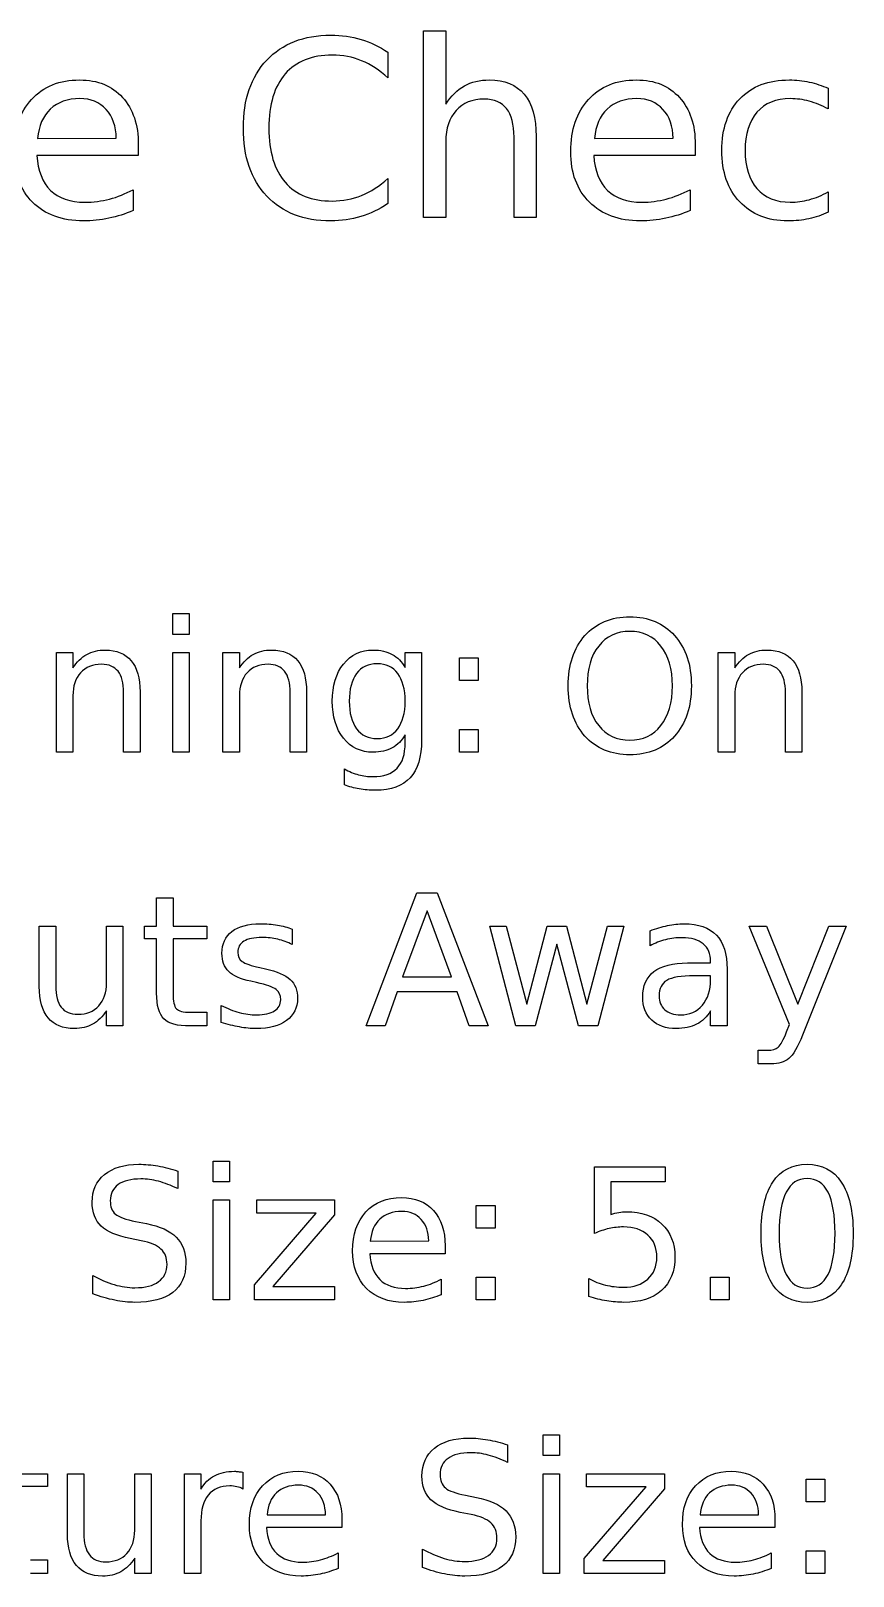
# Model space of a CAD drawing. Extents: x -140 to 352, y 0 to 216.
# Drawn here: x 238.04 to 257.89, y 152.59 to 189.89 of the extents above; entities that cross this region are included whole.
import ezdxf

# ---------------------------------------------------------------- set-up
doc = ezdxf.new("R2010")
doc.units = 0
doc.layers.add('Design_Template', color=7, linetype='CONTINUOUS')

msp = doc.modelspace()

# ---------------------------------------------------------------- linework, layer by layer
at = {"layer": 'Design_Template', "color": 7}
for points in [[(248.056509, 187.221799), (248.056509, 185.389973), (247.521141, 185.389973), (247.521141, 189.89285), (248.056509, 189.89285), (248.056509, 188.127583)], [(246.655869, 189.37774), (246.655869, 188.761343)], [(257.282199, 188.506682), (257.282199, 188.008934)], [(238.20574, 187.29704), (240.104126, 187.299932)], [(250.2356, 187.346236), (250.2356, 185.389973), (249.703128, 185.389973), (249.703128, 187.328872)], [(251.644919, 187.29704), (253.543304, 187.299932)], [(240.636598, 187.143664), (240.636598, 186.883215), (238.188377, 186.883215)], [(254.07578, 187.143664), (254.07578, 186.883215), (251.627555, 186.883215)], [(246.655869, 186.333378), (246.655869, 185.722769)], [(240.512163, 186.058459), (240.512163, 185.554924)], [(253.951341, 186.058459), (253.951341, 185.554924)], [(257.282199, 186.006369), (257.282199, 185.514409)], [(239.057808, 173.841615), (239.057808, 172.479899), (238.659839, 172.479899), (238.659839, 174.889253), (239.057808, 174.889253), (239.057808, 174.514943)], [(243.076271, 173.841615), (243.076271, 172.479899), (242.678303, 172.479899), (242.678303, 174.889253), (243.076271, 174.889253), (243.076271, 174.514943)], [(247.07536, 174.523548), (247.07536, 174.889254), (247.471191, 174.889254), (247.471191, 172.778917)], [(255.028386, 173.841615), (255.028386, 172.479899), (254.630417, 172.479899), (254.630417, 174.889253), (255.028386, 174.889253), (255.028386, 174.514943)], [(240.677672, 173.934116), (240.677672, 172.479899), (240.281841, 172.479899), (240.281841, 173.921209)], [(244.696135, 173.934116), (244.696135, 172.479899), (244.300304, 172.479899), (244.300304, 173.921209)], [(256.648246, 173.934116), (256.648246, 172.479899), (256.252419, 172.479899), (256.252419, 173.921209)], [(247.07536, 172.707928), (247.07536, 172.903688)], [(245.608239, 171.690405), (245.608239, 172.075472)], [(241.077792, 166.66518), (241.077792, 167.973115), (240.787375, 167.973115), (240.787375, 168.280738), (241.077792, 168.280738), (241.077792, 168.964823), (241.475761, 168.964823)], [(241.475761, 168.964823), (241.475761, 168.280738), (242.291073, 168.280738), (242.291073, 167.973115), (241.475761, 167.973115), (241.475761, 166.66518)], [(238.246807, 166.822218), (238.246807, 168.280738), (238.64262, 168.280738), (238.64262, 166.837276)], [(239.868809, 166.914721), (239.868809, 168.280738), (240.26464, 168.280738), (240.26464, 165.871384), (239.868809, 165.871384), (239.868809, 166.241393)], [(256.280391, 165.729404), (256.351384, 165.910105), (255.376888, 168.280738), (255.796366, 168.280738), (256.549282, 166.39628), (257.302215, 168.280738), (257.721693, 168.280738), (256.663296, 165.647658)], [(244.349785, 168.209748), (244.349785, 167.835437)], [(252.984734, 167.805322), (252.984734, 168.171027)], [(243.566742, 167.280426), (243.702265, 167.250309)], [(253.892547, 167.39229), (254.447566, 167.39229), (254.447566, 167.431011)], [(254.843379, 167.246007), (254.843379, 165.871384), (254.447566, 165.871384), (254.447566, 166.237089)], [(243.487148, 166.919023), (243.34947, 166.951292)], [(254.447566, 166.994315), (254.447566, 167.082516), (254.053887, 167.082516)], [(242.637419, 165.959584), (242.637419, 166.368314)], [(241.884503, 166.20267), (242.291073, 166.20267), (242.291073, 165.871384), (241.884503, 165.871384)], [(255.91038, 164.954969), (255.594157, 164.954969), (255.594157, 165.286255), (255.826475, 165.286255)], [(241.589775, 162.369216), (241.589775, 161.945427)], [(251.642379, 162.474625), (253.348282, 162.474625), (253.348282, 162.108918), (252.040348, 162.108918), (252.040348, 161.321577)], [(251.642379, 160.861218), (251.642379, 162.474625)], [(240.572258, 161.153782), (240.834704, 161.100002)], [(240.707781, 160.68697), (240.44318, 160.738599)], [(248.041255, 160.566502), (248.041255, 160.372894), (246.221338, 160.372894)], [(246.23425, 160.680515), (247.645442, 160.682667)], [(239.53537, 159.404848), (239.53537, 159.8523)], [(247.948753, 159.759799), (247.948753, 159.385488)], [(251.506856, 159.338161), (251.506856, 159.774858)], [(237.629411, 155.747794), (237.629411, 155.063709), (238.444722, 155.063709), (238.444722, 154.756086), (237.629411, 154.756086), (237.629411, 153.448149)], [(249.54926, 155.7607), (249.54926, 155.336914)], [(238.926592, 153.605188), (238.926592, 155.063709), (239.322405, 155.063709), (239.322405, 153.620248)], [(240.548594, 153.697693), (240.548594, 155.063709), (240.944425, 155.063709), (240.944425, 152.654353), (240.548594, 152.654353), (240.548594, 153.02436)], [(242.146949, 153.923577), (242.146949, 152.65436), (241.74898, 152.65436), (241.74898, 155.063716), (242.146949, 155.063716), (242.146949, 154.689404)], [(243.158017, 155.100278), (243.160134, 154.693698)], [(248.531729, 154.545266), (248.794175, 154.491489)], [(243.743148, 154.072001), (245.154341, 154.074118)], [(248.667266, 154.078457), (248.402669, 154.130086)], [(254.193721, 154.072001), (255.604913, 154.074118)], [(245.550154, 153.957987), (245.550154, 153.764379), (243.730237, 153.764379)], [(256.000726, 153.957987), (256.000726, 153.764379), (254.180809, 153.764379)], [(238.038136, 152.985639), (238.444722, 152.985639), (238.444722, 152.654353), (238.038136, 152.654353)], [(245.457652, 153.151283), (245.457652, 152.776971)], [(247.494855, 152.796335), (247.494855, 153.243784)], [(255.908224, 153.151283), (255.908224, 152.776971)]]:
    msp.add_lwpolyline(points, dxfattribs=at)
for points in [[(241.471471, 175.827181), (241.867284, 175.827181), (241.867284, 175.325949), (241.471471, 175.325949)], [(241.471471, 174.889253), (241.867284, 174.889253), (241.867284, 172.479899), (241.471471, 172.479899)], [(248.387605, 174.75803), (248.841503, 174.75803), (248.841503, 174.211622), (248.387605, 174.211622)], [(248.387605, 173.026306), (248.841503, 173.026306), (248.841503, 172.479899), (248.387605, 172.479899)], [(247.359332, 169.08314), (247.851958, 169.08314), (249.075991, 165.871384), (248.624231, 165.871384), (248.331676, 166.695297), (246.883908, 166.695297), (246.591335, 165.871384), (246.13313, 165.871384)], [(247.604559, 168.655049), (247.015138, 167.0567), (248.196153, 167.0567)], [(249.119013, 168.280738), (249.514843, 168.280738), (250.009621, 166.400582), (250.502247, 168.280738), (250.969057, 168.280738), (251.463835, 166.400582), (251.956461, 168.280738), (252.352277, 168.280738), (251.721973, 165.871384), (251.255167, 165.871384), (250.736721, 167.846194), (250.216137, 165.871384), (249.749314, 165.871384)], [(242.443811, 162.610151), (242.839628, 162.610151), (242.839628, 162.108918), (242.443811, 162.108918)], [(242.443811, 161.672223), (242.839628, 161.672223), (242.839628, 159.262869), (242.443811, 159.262869)], [(243.493593, 161.672223), (245.373765, 161.672223), (245.373765, 161.31082), (243.885117, 159.579096), (245.373765, 159.579096), (245.373765, 159.262869), (243.439819, 159.262869), (243.439819, 159.624272), (244.928453, 161.355996), (243.493593, 161.355996)], [(248.792037, 161.540999), (249.245935, 161.540999), (249.245935, 160.994593), (248.792037, 160.994593)], [(248.792037, 159.809277), (249.245935, 159.809277), (249.245935, 159.262869), (248.792037, 159.262869)], [(254.443255, 159.809277), (254.89717, 159.809277), (254.89717, 159.262869), (254.443255, 159.262869)], [(250.403282, 156.001635), (250.799113, 156.001635), (250.799113, 155.500405), (250.403282, 155.500405)], [(250.403282, 155.063709), (250.799113, 155.063709), (250.799113, 152.654353), (250.403282, 152.654353)], [(251.453082, 155.063709), (253.333236, 155.063709), (253.333236, 154.702305), (251.844602, 152.970583), (253.333236, 152.970583), (253.333236, 152.654353), (251.39929, 152.654353), (251.39929, 153.015756), (252.887939, 154.747482), (251.453082, 154.747482)], [(256.751504, 154.932486), (257.205406, 154.932486), (257.205406, 154.386079), (256.751504, 154.386079)], [(256.751504, 153.200763), (257.205406, 153.200763), (257.205406, 152.654353), (256.751504, 152.654353)]]:
    msp.add_lwpolyline(points, close=True, dxfattribs=at)
for points in [[(243.735945, 189.186744), (244.112147, 189.588024), (244.627255, 189.788666), (245.281277, 189.788671)], [(245.281277, 189.788671), (245.539793, 189.788666), (245.782878, 189.75394), (246.010532, 189.684491)], [(246.010532, 189.684491), (246.240113, 189.616963), (246.455223, 189.514713), (246.655869, 189.37774)], [(243.171638, 187.545913), (243.171638, 188.240442), (243.359739, 188.787385), (243.735945, 189.186744)], [(245.316001, 189.308287), (244.822112, 189.308283), (244.443977, 189.156836), (244.181602, 188.853947)], [(246.025003, 189.172274), (245.803134, 189.262945), (245.566801, 189.308283), (245.316001, 189.308287)], [(246.655869, 188.761343), (246.459082, 188.944619), (246.248791, 189.081596), (246.025003, 189.172274)], [(244.181602, 188.853947), (243.919223, 188.552981), (243.788032, 188.11697), (243.788032, 187.545913)], [(238.061045, 188.240445), (238.348502, 188.552981), (238.73532, 188.70925), (239.221493, 188.709253)], [(239.221493, 188.709253), (239.657502, 188.70925), (240.001873, 188.568415), (240.254607, 188.286747)], [(248.056509, 188.127583), (248.183837, 188.322435), (248.333355, 188.468094), (248.505059, 188.564559)], [(248.505059, 188.564559), (248.678689, 188.661019), (248.878369, 188.70925), (249.104094, 188.709253)], [(249.104094, 188.709253), (249.476436, 188.70925), (249.758108, 188.593495), (249.949106, 188.361988)], [(251.500227, 188.240445), (251.787685, 188.552981), (252.174498, 188.70925), (252.660672, 188.709253)], [(252.660672, 188.709253), (253.096681, 188.70925), (253.441052, 188.568415), (253.693789, 188.286747)], [(255.152303, 188.254914), (255.44362, 188.557804), (255.842008, 188.70925), (256.347475, 188.709253)], [(256.347475, 188.709253), (256.51146, 188.70925), (256.671586, 188.691887), (256.82786, 188.657163)], [(256.82786, 188.657163), (256.984126, 188.624363), (257.135574, 188.574202), (257.282199, 188.506682)], [(237.632752, 186.978713), (237.632752, 187.509255), (237.775517, 187.929832), (238.061045, 188.240445)], [(238.512491, 188.00604), (238.334998, 187.838193), (238.232749, 187.60186), (238.20574, 187.29704)], [(239.227279, 188.257808), (238.930173, 188.257805), (238.69191, 188.173883), (238.512491, 188.00604)], [(239.858144, 187.997359), (239.699945, 188.170989), (239.489657, 188.257805), (239.227279, 188.257808)], [(240.104126, 187.299934), (240.100245, 187.591249), (240.01827, 187.823723), (239.858144, 187.997359)], [(240.254607, 188.286747), (240.509266, 188.007002), (240.636594, 187.625975), (240.636598, 187.143664)], [(248.985444, 188.246232), (248.697983, 188.24623), (248.471295, 188.15459), (248.305383, 187.971314)], [(249.523705, 188.017616), (249.404089, 188.170024), (249.224669, 188.24623), (248.985444, 188.246232)], [(249.703128, 187.328872), (249.703124, 187.635621), (249.643318, 187.865202), (249.523705, 188.017616)], [(249.949106, 188.361988), (250.1401, 188.132404), (250.235597, 187.79382), (250.2356, 187.346236)], [(251.07193, 186.978713), (251.07193, 187.509255), (251.214696, 187.929832), (251.500227, 188.240445)], [(251.95167, 188.00604), (251.77418, 187.838193), (251.671928, 187.60186), (251.644919, 187.29704)], [(252.666461, 188.257808), (252.369352, 188.257805), (252.131089, 188.173883), (251.95167, 188.00604)], [(253.297327, 187.997359), (253.139123, 188.170989), (252.928836, 188.257805), (252.666461, 188.257808)], [(253.543304, 187.299934), (253.539459, 187.591249), (253.457452, 187.823723), (253.297327, 187.997359)], [(253.693789, 188.286747), (253.948445, 188.007002), (254.075777, 187.625975), (254.07578, 187.143664)], [(254.71822, 187.007652), (254.71822, 187.536265), (254.862916, 187.952019), (255.152303, 188.254914)], [(256.370628, 188.257808), (256.025287, 188.257805), (255.757123, 188.147838), (255.566129, 187.927906)], [(256.82786, 188.194143), (256.677375, 188.236583), (256.524965, 188.257805), (256.370628, 188.257808)], [(257.282199, 188.008934), (257.131714, 188.091889), (256.980267, 188.153626), (256.82786, 188.194143)], [(248.305383, 187.971314), (248.139465, 187.788032), (248.056506, 187.538194), (248.056509, 187.221799)], [(255.566129, 187.927906), (255.375131, 187.709898), (255.279631, 187.403147), (255.279634, 187.007652)], [(243.735945, 185.905083), (243.359739, 186.306367), (243.171638, 186.85331), (243.171638, 187.545913)], [(243.788032, 187.545913), (243.788032, 186.976782), (243.919223, 186.540771), (244.181602, 186.237879)], [(238.084198, 185.757495), (237.783232, 186.058458), (237.632752, 186.46553), (237.632752, 186.978713)], [(238.188377, 186.883215), (238.211519, 186.516656), (238.321494, 186.236914), (238.51828, 186.043989)], [(251.523377, 185.757495), (251.222411, 186.058458), (251.07193, 186.46553), (251.07193, 186.978713)], [(251.627555, 186.883215), (251.650698, 186.516656), (251.760672, 186.236914), (251.957459, 186.043989)], [(255.14941, 185.766177), (254.861949, 186.072927), (254.71822, 186.486752), (254.71822, 187.007652)], [(255.279634, 187.007652), (255.279631, 186.612154), (255.375131, 186.304438), (255.566129, 186.084504)], [(244.181602, 186.237879), (244.443977, 185.936915), (244.822112, 185.786434), (245.316001, 185.786434)], [(246.025003, 185.922447), (246.248791, 186.013121), (246.459082, 186.150098), (246.655869, 186.333378)], [(238.51828, 186.043989), (238.716989, 185.852993), (238.992872, 185.757495), (239.345929, 185.757495)], [(239.345929, 185.757495), (239.550427, 185.757495), (239.748176, 185.782574), (239.939174, 185.832736)], [(239.939174, 185.832736), (240.132097, 185.882896), (240.323091, 185.958137), (240.512163, 186.058459)], [(245.281277, 185.30605), (244.627255, 185.30605), (244.112147, 185.505727), (243.735945, 185.905083)], [(245.316001, 185.786434), (245.566801, 185.786434), (245.803134, 185.831771), (246.025003, 185.922447)], [(251.957459, 186.043989), (252.156172, 185.852993), (252.432054, 185.757495), (252.785107, 185.757495)], [(252.785107, 185.757495), (252.989606, 185.757495), (253.187355, 185.782574), (253.378353, 185.832736)], [(253.378353, 185.832736), (253.571276, 185.882896), (253.762274, 185.958137), (253.951341, 186.058459)], [(256.312748, 185.30605), (255.824648, 185.30605), (255.436867, 185.459425), (255.14941, 185.766177)], [(255.566129, 186.084504), (255.757123, 185.866498), (256.025287, 185.757495), (256.370628, 185.757495)], [(256.370628, 185.757495), (256.524965, 185.757495), (256.677375, 185.777752), (256.82786, 185.818267)], [(256.82786, 185.818267), (256.980267, 185.86071), (257.131714, 185.923411), (257.282199, 186.006369)], [(239.314097, 185.30605), (238.797056, 185.30605), (238.387089, 185.456532), (238.084198, 185.757495)], [(240.512163, 185.554924), (240.321162, 185.473895), (240.125345, 185.412159), (239.924703, 185.369715)], [(246.004747, 185.41023), (245.777092, 185.340777), (245.535933, 185.30605), (245.281277, 185.30605)], [(246.655869, 185.722769), (246.451363, 185.583862), (246.234324, 185.479683), (246.004747, 185.41023)], [(252.753276, 185.30605), (252.236235, 185.30605), (251.826268, 185.456532), (251.523377, 185.757495)], [(253.951341, 185.554924), (253.760344, 185.473895), (253.564524, 185.412159), (253.363885, 185.369715)], [(257.282199, 185.514409), (257.133644, 185.444956), (256.979304, 185.392866), (256.819178, 185.35814)], [(239.924703, 185.369715), (239.724061, 185.327272), (239.520525, 185.30605), (239.314097, 185.30605)], [(253.363885, 185.369715), (253.163239, 185.327272), (252.959704, 185.30605), (252.753276, 185.30605)], [(256.819178, 185.35814), (256.660978, 185.323412), (256.492167, 185.30605), (256.312748, 185.30605)], [(251.414354, 175.295832), (251.685414, 175.598432), (252.046811, 175.749734), (252.498571, 175.749737)], [(252.498571, 175.749737), (252.948888, 175.749734), (253.308859, 175.598432), (253.57848, 175.295832)], [(252.498571, 175.396939), (252.183046, 175.396936), (251.932084, 175.279336), (251.745637, 175.044141)], [(253.247179, 175.044141), (253.063615, 175.279336), (252.814078, 175.396936), (252.498571, 175.396939)], [(239.391246, 174.839776), (239.520321, 174.91148), (239.668756, 174.947333), (239.836544, 174.947336)], [(239.836544, 174.947336), (240.11334, 174.947333), (240.322721, 174.861285), (240.464693, 174.689191)], [(243.40971, 174.839776), (243.538784, 174.91148), (243.687219, 174.947333), (243.855007, 174.947336)], [(243.855007, 174.947336), (244.131786, 174.947333), (244.341184, 174.861285), (244.483156, 174.689191)], [(245.588882, 174.609596), (245.769582, 174.834754), (246.00765, 174.947334), (246.303087, 174.947336)], [(246.303087, 174.947336), (246.480919, 174.947334), (246.633644, 174.912196), (246.761293, 174.841927)], [(251.009923, 174.08255), (251.009923, 174.590233), (251.144733, 174.99466), (251.414354, 175.295832)], [(251.745637, 175.044141), (251.56063, 174.808939), (251.468128, 174.488409), (251.468146, 174.08255)], [(253.524688, 174.08255), (253.524688, 174.488409), (253.432187, 174.808939), (253.247179, 175.044141)], [(253.57848, 175.295832), (253.848083, 174.99466), (253.982894, 174.590233), (253.982894, 174.08255)], [(255.361825, 174.839776), (255.490899, 174.91148), (255.639334, 174.947333), (255.807122, 174.947336)], [(255.807122, 174.947336), (256.083918, 174.947333), (256.293299, 174.861285), (256.435271, 174.689191)], [(239.057808, 174.514943), (239.152465, 174.659789), (239.263611, 174.768066), (239.391246, 174.839776)], [(239.748349, 174.603143), (239.534658, 174.60314), (239.366139, 174.535019), (239.242812, 174.398778)], [(240.14847, 174.433197), (240.059549, 174.546492), (239.926177, 174.60314), (239.748349, 174.603143)], [(240.464693, 174.689191), (240.606679, 174.518526), (240.677672, 174.266835), (240.677672, 173.934116)], [(243.076271, 174.514943), (243.170929, 174.659789), (243.282075, 174.768066), (243.40971, 174.839776)], [(243.766813, 174.603143), (243.553121, 174.60314), (243.384603, 174.535019), (243.261275, 174.398778)], [(244.166933, 174.433197), (244.078012, 174.546492), (243.944641, 174.60314), (243.766813, 174.603143)], [(244.483156, 174.689191), (244.625142, 174.518526), (244.696135, 174.266835), (244.696135, 173.934116)], [(245.317835, 173.712542), (245.317835, 174.085417), (245.408185, 174.384434), (245.588882, 174.609596)], [(246.399883, 174.61605), (246.187634, 174.616048), (246.021983, 174.53717), (245.902963, 174.379417)], [(246.896816, 174.379417), (246.77921, 174.53717), (246.613574, 174.616048), (246.399883, 174.61605)], [(246.761293, 174.841927), (246.888928, 174.771652), (246.993615, 174.665526), (247.07536, 174.523548)], [(255.028386, 174.514943), (255.123043, 174.659789), (255.23419, 174.768066), (255.361825, 174.839776)], [(255.718927, 174.603143), (255.505236, 174.60314), (255.336717, 174.535019), (255.21339, 174.398778)], [(256.119048, 174.433197), (256.030127, 174.546492), (255.896756, 174.60314), (255.718927, 174.603143)], [(256.435271, 174.689191), (256.577257, 174.518526), (256.648246, 174.266835), (256.648246, 173.934116)], [(239.242812, 174.398778), (239.11947, 174.262532), (239.057808, 174.076812), (239.057808, 173.841615)], [(240.281841, 173.921209), (240.281841, 174.149236), (240.237377, 174.319898), (240.14847, 174.433197)], [(243.261275, 174.398778), (243.137933, 174.262532), (243.076271, 174.076812), (243.076271, 173.841615)], [(244.300304, 173.921209), (244.300304, 174.149236), (244.25584, 174.319898), (244.166933, 174.433197)], [(245.902963, 174.379417), (245.785358, 174.22166), (245.72656, 173.999368), (245.72656, 173.712542)], [(247.07536, 173.712542), (247.07536, 173.999368), (247.01585, 174.22166), (246.896816, 174.379417)], [(255.21339, 174.398778), (255.090048, 174.262532), (255.028386, 174.076812), (255.028386, 173.841615)], [(256.252419, 173.921209), (256.252419, 174.149236), (256.207973, 174.319898), (256.119048, 174.433197)], [(251.414354, 172.869268), (251.144733, 173.170437), (251.009923, 173.574863), (251.009923, 174.08255)], [(251.468146, 174.08255), (251.468128, 173.678121), (251.56063, 173.358308), (251.745637, 173.12311)], [(253.247179, 173.12311), (253.432187, 173.358308), (253.524688, 173.678121), (253.524688, 174.08255)], [(253.982894, 174.08255), (253.982894, 173.576297), (253.848083, 173.171871), (253.57848, 172.869268)], [(245.588882, 172.817639), (245.408185, 173.042798), (245.317835, 173.341099), (245.317835, 173.712542)], [(245.72656, 173.712542), (245.72656, 173.427147), (245.785358, 173.205573), (245.902963, 173.047818)], [(246.896816, 173.047818), (247.01585, 173.205573), (247.07536, 173.427147), (247.07536, 173.712542)], [(251.745637, 173.12311), (251.932084, 172.887911), (252.183046, 172.770312), (252.498571, 172.770312)], [(252.498571, 172.770312), (252.814078, 172.770312), (253.063615, 172.887911), (253.247179, 173.12311)], [(246.303087, 172.479899), (246.00765, 172.479899), (245.769582, 172.592479), (245.588882, 172.817639)], [(245.902963, 173.047818), (246.021983, 172.890063), (246.187634, 172.811185), (246.399883, 172.811185)], [(246.399883, 172.811185), (246.613574, 172.811185), (246.77921, 172.890063), (246.896816, 173.047818)], [(247.07536, 172.903688), (246.993615, 172.761708), (246.888928, 172.655581), (246.761293, 172.585308)], [(246.881756, 172.094833), (247.01083, 172.229642), (247.07536, 172.434007), (247.07536, 172.707928)], [(247.471191, 172.778917), (247.471191, 172.368753), (247.380114, 172.063999), (247.197989, 171.864653)], [(252.498571, 172.417514), (252.046811, 172.417514), (251.685414, 172.568098), (251.414354, 172.869268)], [(253.57848, 172.869268), (253.308859, 172.568098), (252.948888, 172.417514), (252.498571, 172.417514)], [(246.761293, 172.585308), (246.633644, 172.515036), (246.480919, 172.479899), (246.303087, 172.479899)], [(245.608239, 172.075472), (245.724405, 172.01237), (245.839132, 171.965761), (245.952433, 171.935643)], [(246.29878, 171.890468), (246.558357, 171.890468), (246.752678, 171.95859), (246.881756, 172.094833)], [(245.967497, 171.595752), (245.844152, 171.615832), (245.724405, 171.647382), (245.608239, 171.690405)], [(245.952433, 171.935643), (246.065731, 171.905527), (246.181185, 171.890468), (246.29878, 171.890468)], [(246.361172, 171.563484), (246.222054, 171.563485), (246.090821, 171.57424), (245.967497, 171.595752)], [(247.197989, 171.864653), (247.01585, 171.663874), (246.736902, 171.563485), (246.361172, 171.563484)], [(242.895572, 168.153818), (243.056184, 168.277151), (243.284213, 168.338819), (243.57965, 168.338822)], [(243.57965, 168.338822), (243.725929, 168.338819), (243.863608, 168.328066), (243.992682, 168.306554)], [(243.992682, 168.306554), (244.12176, 168.285038), (244.240794, 168.25277), (244.349785, 168.209749)], [(252.984734, 168.171027), (253.129588, 168.226957), (253.270131, 168.268546), (253.406367, 168.295797)], [(253.406367, 168.295797), (253.54262, 168.324478), (253.675275, 168.338819), (253.804353, 168.338822)], [(253.804353, 168.338822), (254.152837, 168.338819), (254.413145, 168.248468), (254.585241, 168.067769)], [(242.654638, 167.628922), (242.654638, 167.855515), (242.734945, 168.03048), (242.895572, 168.153818)], [(243.183819, 167.917184), (243.086311, 167.856948), (243.037543, 167.766597), (243.037543, 167.646131)], [(243.626979, 168.007534), (243.430506, 168.007533), (243.282787, 167.977414), (243.183819, 167.917184)], [(244.001283, 167.964511), (243.880823, 167.993192), (243.756057, 168.007533), (243.626979, 168.007534)], [(244.349785, 167.835437), (244.237912, 167.892802), (244.12176, 167.935825), (244.001283, 167.964511)], [(253.361194, 167.953754), (253.23069, 167.920766), (253.105211, 167.871289), (252.984734, 167.805322)], [(253.76347, 168.003232), (253.625791, 168.003231), (253.491711, 167.986736), (253.361194, 167.953754)], [(254.266852, 167.852647), (254.147817, 167.953035), (253.980029, 168.003231), (253.76347, 168.003232)], [(254.585241, 168.067769), (254.75734, 167.887065), (254.843379, 167.613145), (254.843379, 167.246007)], [(242.818116, 167.187926), (242.709125, 167.295484), (242.654638, 167.442483), (242.654638, 167.628922)], [(243.037543, 167.646131), (243.037543, 167.554346), (243.07268, 167.481921), (243.142953, 167.42886)], [(254.447566, 167.431011), (254.447566, 167.613145), (254.387325, 167.75369), (254.266852, 167.852647)], [(243.34947, 166.951292), (243.104225, 167.002919), (242.92711, 167.081797), (242.818116, 167.187926)], [(243.142953, 167.42886), (243.213234, 167.37723), (243.354493, 167.327751), (243.566742, 167.280426)], [(243.702265, 167.250309), (243.983355, 167.190075), (244.182709, 167.104744), (244.300304, 166.994315)], [(252.808345, 166.572679), (252.808345, 166.843729), (252.898695, 167.048095), (253.079391, 167.185774)], [(253.079391, 167.185774), (253.26153, 167.323449), (253.532576, 167.392288), (253.892547, 167.39229)], [(238.461924, 166.067143), (238.318513, 166.23924), (238.246807, 166.490932), (238.246807, 166.822218)], [(238.64262, 166.837276), (238.64262, 166.609249), (238.687081, 166.437868), (238.776006, 166.323137)], [(239.681664, 166.357557), (239.806431, 166.493801), (239.868809, 166.679521), (239.868809, 166.914721)], [(243.962573, 166.75338), (243.890849, 166.810744), (243.732392, 166.865959), (243.487148, 166.919023)], [(244.072276, 166.505992), (244.072276, 166.613551), (244.035703, 166.696014), (243.962573, 166.75338)], [(244.300304, 166.994315), (244.419339, 166.88532), (244.478845, 166.732584), (244.478863, 166.536109)], [(253.389165, 166.972803), (253.265824, 166.899661), (253.204158, 166.774891), (253.204158, 166.598492)], [(254.053887, 167.082516), (253.734073, 167.082514), (253.512493, 167.045944), (253.389165, 166.972803)], [(254.247495, 166.372615), (254.380862, 166.528936), (254.447566, 166.73617), (254.447566, 166.994315)], [(241.252043, 166.04133), (241.135877, 166.15606), (241.077792, 166.36401), (241.077792, 166.66518)], [(241.475761, 166.66518), (241.475761, 166.468703), (241.50229, 166.342498), (241.555355, 166.286567)], [(242.637419, 166.368314), (242.783699, 166.292305), (242.927837, 166.234939), (243.069808, 166.196217)], [(243.921689, 166.234939), (244.022083, 166.299475), (244.072276, 166.389826), (244.072276, 166.505992)], [(244.478863, 166.536109), (244.478845, 166.312382), (244.389938, 166.135267), (244.21211, 166.00476)], [(253.025617, 166.015514), (252.880763, 166.154627), (252.808345, 166.340347), (252.808345, 166.572679)], [(253.204158, 166.598492), (253.204158, 166.457946), (253.250047, 166.346084), (253.341837, 166.262904)], [(253.720448, 166.140286), (253.939876, 166.140286), (254.115552, 166.217728), (254.247495, 166.372615)], [(239.092225, 165.808998), (238.815428, 165.809), (238.605335, 165.895046), (238.461924, 166.067143)], [(238.776006, 166.323137), (238.864913, 166.20984), (238.99828, 166.153192), (239.17613, 166.153192)], [(239.17613, 166.153192), (239.389804, 166.153192), (239.558322, 166.221314), (239.681664, 166.357557)], [(239.868809, 166.241393), (239.772726, 166.09511), (239.660867, 165.986114), (239.533232, 165.914409)], [(241.884503, 165.871384), (241.579019, 165.871384), (241.368213, 165.928032), (241.252043, 166.04133)], [(241.555355, 166.286567), (241.609859, 166.230636), (241.719566, 166.20267), (241.884503, 166.20267)], [(243.069808, 166.196217), (243.211794, 166.15893), (243.352338, 166.140286), (243.491456, 166.140286)], [(244.21211, 166.00476), (244.035703, 165.874253), (243.792615, 165.809), (243.482841, 165.808999)], [(243.491456, 166.140286), (243.677888, 166.140286), (243.821299, 166.171835), (243.921689, 166.234939)], [(253.615038, 165.808998), (253.368369, 165.809), (253.171893, 165.877837), (253.025617, 166.015514)], [(253.341837, 166.262904), (253.435051, 166.181158), (253.561261, 166.140286), (253.720448, 166.140286)], [(254.447566, 166.237089), (254.357198, 166.090807), (254.244627, 165.98253), (254.109816, 165.912256)], [(239.533232, 165.914409), (239.407023, 165.844135), (239.260013, 165.809), (239.092225, 165.808998)], [(243.078423, 165.847722), (242.939305, 165.872102), (242.792313, 165.90939), (242.637419, 165.959584)], [(243.482841, 165.808999), (243.35378, 165.809), (243.21897, 165.821907), (243.078423, 165.847722)], [(254.109816, 165.912256), (253.975006, 165.843417), (253.810086, 165.809), (253.615038, 165.808998)], [(256.08032, 165.363699), (256.14056, 165.415328), (256.207242, 165.53723), (256.280391, 165.729404)], [(256.663296, 165.647658), (256.551437, 165.360831), (256.442446, 165.173675), (256.33632, 165.086192)], [(255.826475, 165.286255), (255.935484, 165.286255), (256.020083, 165.312071), (256.08032, 165.363699)], [(256.33632, 165.086192), (256.230194, 164.998712), (256.088208, 164.954969), (255.91038, 164.954969)], [(239.522476, 161.616292), (239.522476, 161.900249), (239.622139, 162.123975), (239.821494, 162.28747)], [(239.821494, 162.28747), (240.02226, 162.450957), (240.298344, 162.532704), (240.649696, 162.532707)], [(240.649696, 162.532707), (240.800283, 162.532704), (240.953738, 162.519086), (241.110057, 162.491835)], [(241.110057, 162.491835), (241.26638, 162.464583), (241.426294, 162.423709), (241.589775, 162.369216)], [(255.949108, 162.104616), (256.139848, 162.390007), (256.415201, 162.532704), (256.775169, 162.532707)], [(256.775169, 162.532707), (257.13514, 162.532704), (257.409767, 162.390007), (257.599081, 162.104616)], [(240.150625, 162.042232), (240.02299, 161.950443), (239.959155, 161.819937), (239.959173, 161.650712)], [(240.699181, 162.179909), (240.462555, 162.179906), (240.279703, 162.134013), (240.150625, 162.042232)], [(241.122969, 162.121826), (240.97669, 162.160545), (240.835416, 162.179906), (240.699181, 162.179909)], [(241.589775, 161.945427), (241.424855, 162.024302), (241.269245, 162.083101), (241.122969, 162.121826)], [(255.665136, 160.86552), (255.665136, 161.407622), (255.759793, 161.820654), (255.949108, 162.104616)], [(256.775169, 162.188514), (256.551437, 162.18851), (256.382936, 162.078082), (256.269635, 161.857228)], [(257.280706, 161.857228), (257.16883, 162.078082), (257.000329, 162.18851), (256.775169, 162.188514)], [(257.599081, 162.104616), (257.789821, 161.820654), (257.885191, 161.407622), (257.885191, 160.86552)], [(239.739749, 161.041919), (239.594894, 161.179594), (239.522476, 161.371052), (239.522476, 161.616292)], [(239.959173, 161.650712), (239.959155, 161.508729), (240.001464, 161.401169), (240.086078, 161.32803)], [(246.126684, 161.38181), (246.340372, 161.614138), (246.627911, 161.730304), (246.989321, 161.730305)], [(246.989321, 161.730305), (247.313429, 161.730304), (247.569429, 161.625612), (247.757301, 161.416229)], [(256.269635, 161.857228), (256.157762, 161.637803), (256.101832, 161.307232), (256.101832, 160.86552)], [(257.450646, 160.86552), (257.450646, 161.307232), (257.39399, 161.637803), (257.280706, 161.857228)], [(240.086078, 161.32803), (240.172134, 161.256321), (240.33419, 161.198239), (240.572258, 161.153782)], [(245.808309, 160.443884), (245.808309, 160.838269), (245.914432, 161.150912), (246.126684, 161.38181)], [(246.462275, 161.207562), (246.330332, 161.082791), (246.254319, 160.907108), (246.23425, 160.680515)], [(246.993615, 161.394717), (246.772762, 161.394716), (246.595646, 161.33233), (246.462275, 161.207562)], [(247.46259, 161.201109), (247.344981, 161.330179), (247.188662, 161.394716), (246.993615, 161.394717)], [(247.645442, 160.682668), (247.64262, 160.89922), (247.58161, 161.072034), (247.46259, 161.201109)], [(247.757301, 161.416229), (247.946598, 161.208278), (248.041255, 160.925035), (248.041255, 160.566502)], [(252.040348, 161.321577), (252.103453, 161.343086), (252.166557, 161.358862), (252.229662, 161.368902)], [(252.229662, 161.368902), (252.292767, 161.380371), (252.355872, 161.386111), (252.418959, 161.386111)], [(252.418959, 161.386111), (252.777505, 161.386109), (253.061459, 161.287871), (253.270844, 161.091395)], [(240.44318, 160.738599), (240.119073, 160.803134), (239.884585, 160.90424), (239.739749, 161.041919)], [(240.834704, 161.100002), (241.158811, 161.038332), (241.39761, 160.929337), (241.551065, 160.773018)], [(241.551065, 160.773018), (241.705941, 160.61813), (241.783383, 160.41018), (241.783397, 160.149168)], [(251.995174, 160.981686), (251.880448, 160.955869), (251.762856, 160.915714), (251.642379, 160.861218)], [(252.343677, 161.020407), (252.227507, 161.020405), (252.111341, 161.007499), (251.995174, 160.981686)], [(252.933112, 160.824648), (252.788261, 160.955153), (252.591785, 161.020405), (252.343677, 161.020407)], [(253.150384, 160.293299), (253.150384, 160.517023), (253.077948, 160.694139), (252.933112, 160.824648)], [(253.270844, 161.091395), (253.480228, 160.894917), (253.584925, 160.628885), (253.584925, 160.293297)], [(255.949108, 159.626423), (255.759793, 159.911817), (255.665136, 160.324848), (255.665136, 160.86552)], [(256.101832, 160.86552), (256.101832, 160.425239), (256.157762, 160.094669), (256.269635, 159.873813)], [(257.280706, 159.873813), (257.39399, 160.094669), (257.450646, 160.425239), (257.450646, 160.86552)], [(257.885191, 160.86552), (257.885191, 160.324848), (257.789821, 159.911817), (257.599081, 159.626423)], [(241.183206, 160.486907), (241.087106, 160.575822), (240.928648, 160.64251), (240.707781, 160.68697)], [(241.329485, 160.1169), (241.329485, 160.274654), (241.280731, 160.39799), (241.183206, 160.486907)], [(246.1439, 159.536073), (245.920168, 159.759799), (245.808309, 160.0624), (245.808309, 160.443884)], [(241.127276, 159.699564), (241.262069, 159.797085), (241.329485, 159.936197), (241.329485, 160.1169)], [(241.783397, 160.149168), (241.783383, 159.837959), (241.6787, 159.602043), (241.469316, 159.441419)], [(246.221338, 160.372894), (246.238554, 160.100406), (246.320289, 159.892456), (246.466568, 159.749042)], [(252.933112, 159.76195), (253.077948, 159.892457), (253.150384, 160.069571), (253.150384, 160.293299)], [(253.584925, 160.293297), (253.584925, 159.947669), (253.47736, 159.678769), (253.262243, 159.486594)], [(239.53537, 159.8523), (239.711773, 159.753344), (239.884585, 159.67877), (240.053812, 159.628574)], [(240.552901, 159.553282), (240.800996, 159.553282), (240.992466, 159.602043), (241.127276, 159.699564)], [(246.466568, 159.749042), (246.614287, 159.607063), (246.819378, 159.536073), (247.081823, 159.536073)], [(247.522813, 159.592004), (247.666224, 159.629292), (247.80821, 159.685223), (247.948753, 159.759799)], [(251.506856, 159.774858), (251.635934, 159.704584), (251.769301, 159.652237), (251.90698, 159.61782)], [(252.343677, 159.566191), (252.591785, 159.566189), (252.788261, 159.631443), (252.933112, 159.76195)], [(256.269635, 159.873813), (256.382936, 159.65439), (256.551437, 159.544677), (256.775169, 159.544677)], [(256.775169, 159.544677), (257.000329, 159.544677), (257.16883, 159.65439), (257.280706, 159.873813)], [(240.066724, 159.252112), (239.896068, 159.286533), (239.718949, 159.337445), (239.53537, 159.404848)], [(240.053812, 159.628574), (240.223044, 159.578379), (240.389406, 159.553282), (240.552901, 159.553282)], [(241.469316, 159.441419), (241.261357, 159.280796), (240.955893, 159.200483), (240.552901, 159.200483)], [(247.058159, 159.200483), (246.673811, 159.200483), (246.36906, 159.312347), (246.1439, 159.536073)], [(247.081823, 159.536073), (247.233835, 159.536073), (247.380841, 159.554717), (247.522813, 159.592004)], [(247.948753, 159.385488), (247.806767, 159.325255), (247.661204, 159.279361), (247.512057, 159.24781)], [(251.939245, 159.234903), (251.800141, 159.257851), (251.656, 159.292269), (251.506856, 159.338161)], [(251.90698, 159.61782), (252.044655, 159.583399), (252.190222, 159.566189), (252.343677, 159.566191)], [(253.262243, 159.486594), (253.047126, 159.295854), (252.743797, 159.200482), (252.352277, 159.200482)], [(256.775169, 159.200483), (256.415201, 159.200483), (256.139848, 159.342465), (255.949108, 159.626423)], [(257.599081, 159.626423), (257.409767, 159.342465), (257.13514, 159.200483), (256.775169, 159.200483)], [(240.552901, 159.200483), (240.400875, 159.200483), (240.23882, 159.217692), (240.066724, 159.252112)], [(247.512057, 159.24781), (247.362913, 159.216258), (247.211614, 159.200483), (247.058159, 159.200483)], [(252.352277, 159.200482), (252.217467, 159.200482), (252.079788, 159.211951), (251.939245, 159.234903)], [(247.780965, 155.678957), (247.981749, 155.842443), (248.257815, 155.924189), (248.609185, 155.924192)], [(248.609185, 155.924192), (248.759754, 155.924189), (248.913209, 155.910571), (249.069528, 155.88332)], [(247.481947, 155.007779), (247.481947, 155.291734), (247.58161, 155.515458), (247.780965, 155.678957)], [(248.658652, 155.571395), (248.422022, 155.571391), (248.239171, 155.525498), (248.110096, 155.433716)], [(249.082437, 155.51331), (248.936161, 155.552031), (248.794901, 155.571391), (248.658652, 155.571395)], [(249.069528, 155.88332), (249.225848, 155.856068), (249.385765, 155.815194), (249.54926, 155.7607)], [(248.110096, 155.433716), (247.982461, 155.34193), (247.918644, 155.21142), (247.918644, 155.042196)], [(249.54926, 155.336914), (249.384323, 155.415788), (249.228716, 155.474585), (249.082437, 155.51331)], [(242.146949, 154.689404), (242.23012, 154.835684), (242.338401, 154.943962), (242.471787, 155.014239)], [(242.471787, 155.014239), (242.605154, 155.085941), (242.76721, 155.121797), (242.95795, 155.121797)], [(242.95795, 155.121797), (242.985184, 155.121797), (243.015318, 155.11968), (243.048296, 155.115341)], [(243.048296, 155.115341), (243.081281, 155.112519), (243.11785, 155.107439), (243.158017, 155.100278)], [(243.635579, 154.773295), (243.849271, 155.005624), (244.136806, 155.12179), (244.49822, 155.12179)], [(244.49822, 155.12179), (244.822327, 155.12179), (245.078328, 155.017096), (245.266199, 154.807715)], [(245.266199, 154.807715), (245.455496, 154.599763), (245.550154, 154.316522), (245.550154, 153.957987)], [(247.699216, 154.433404), (247.554365, 154.571079), (247.481947, 154.762535), (247.481947, 155.007779)], [(247.918644, 155.042196), (247.918644, 154.900214), (247.960949, 154.792655), (248.045566, 154.719514)], [(254.086152, 154.773295), (254.299843, 155.005624), (254.587379, 155.12179), (254.948792, 155.12179)], [(254.948792, 155.12179), (255.2729, 155.12179), (255.5289, 155.017096), (255.716772, 154.807715)], [(255.716772, 154.807715), (255.906069, 154.599763), (256.000726, 154.316522), (256.000726, 153.957987)], [(242.32549, 154.549577), (242.206455, 154.404727), (242.146949, 154.196059), (242.146949, 153.923577)], [(242.84178, 154.769002), (242.618062, 154.768998), (242.445967, 154.695857), (242.32549, 154.549577)], [(243.013879, 154.749634), (242.962257, 154.762546), (242.904885, 154.769002), (242.84178, 154.769002)], [(243.160173, 154.693701), (243.115712, 154.719524), (243.06694, 154.738158), (243.013879, 154.749634)], [(243.317204, 153.835368), (243.317204, 154.229756), (243.423331, 154.542398), (243.635579, 154.773295)], [(243.971173, 154.599047), (243.839231, 154.474277), (243.763214, 154.298594), (243.743148, 154.072001)], [(244.502527, 154.786203), (244.28166, 154.786199), (244.104541, 154.723814), (243.971173, 154.599047)], [(244.971489, 154.592595), (244.85388, 154.721666), (244.69756, 154.786199), (244.502527, 154.786203)], [(245.154341, 154.074153), (245.151518, 154.290705), (245.090523, 154.463521), (244.971489, 154.592595)], [(248.402669, 154.130086), (248.078544, 154.194619), (247.84407, 154.295725), (247.699216, 154.433404)], [(248.045566, 154.719514), (248.131605, 154.647805), (248.293661, 154.589723), (248.531729, 154.545266)], [(248.794175, 154.491489), (249.1183, 154.429816), (249.357081, 154.320822), (249.510532, 154.164503)], [(253.767777, 153.835368), (253.767777, 154.229756), (253.873903, 154.542398), (254.086152, 154.773295)], [(254.421746, 154.599047), (254.289803, 154.474277), (254.213787, 154.298594), (254.193721, 154.072001)], [(254.9531, 154.786203), (254.732233, 154.786199), (254.555113, 154.723814), (254.421746, 154.599047)], [(255.422061, 154.592595), (255.304452, 154.721666), (255.148133, 154.786199), (254.9531, 154.786203)], [(255.604913, 154.074153), (255.602091, 154.290705), (255.541096, 154.463521), (255.422061, 154.592595)], [(249.142677, 153.878393), (249.046594, 153.967307), (248.888119, 154.033996), (248.667266, 154.078457)], [(249.510532, 154.164503), (249.665412, 154.009616), (249.742868, 153.801664), (249.742868, 153.54065)], [(240.361449, 153.140526), (240.486219, 153.276769), (240.548594, 153.462493), (240.548594, 153.697693)], [(243.652798, 152.927558), (243.429063, 153.151283), (243.317204, 153.453885), (243.317204, 153.835368)], [(243.730237, 153.764379), (243.747452, 153.49189), (243.829187, 153.283941), (243.975481, 153.140526)], [(249.288953, 153.508385), (249.288953, 153.666141), (249.240199, 153.789475), (249.142677, 153.878393)], [(254.103371, 152.927558), (253.879636, 153.151283), (253.767777, 153.453885), (253.767777, 153.835368)], [(254.180809, 153.764379), (254.198025, 153.49189), (254.27976, 153.283941), (254.426039, 153.140526)], [(239.141709, 152.850113), (238.998298, 153.022212), (238.926592, 153.273901), (238.926592, 153.605188)], [(239.322405, 153.620248), (239.322405, 153.392219), (239.366869, 153.22084), (239.455777, 153.106109)], [(249.086747, 153.091049), (249.221558, 153.188571), (249.288953, 153.327682), (249.288953, 153.508385)], [(249.742868, 153.54065), (249.742868, 153.229444), (249.638167, 152.993527), (249.428787, 152.832904)], [(239.455777, 153.106109), (239.544698, 152.992811), (239.678069, 152.936162), (239.855915, 152.936162)], [(239.855915, 152.936162), (240.069589, 152.936162), (240.238107, 153.004284), (240.361449, 153.140526)], [(240.548594, 153.02436), (240.452511, 152.878081), (240.340653, 152.769083), (240.213, 152.697378)], [(243.975481, 153.140526), (244.123185, 152.998547), (244.328276, 152.927558), (244.590722, 152.927558)], [(244.590722, 152.927558), (244.742734, 152.927558), (244.88974, 152.94622), (245.031712, 152.983487)], [(245.031712, 152.983487), (245.175137, 153.020776), (245.317109, 153.076709), (245.457652, 153.151283)], [(247.494855, 153.243784), (247.671244, 153.14483), (247.84407, 153.070253), (248.013301, 153.02006)], [(248.013301, 153.02006), (248.182515, 152.969863), (248.348877, 152.944766), (248.512372, 152.944766)], [(248.512372, 152.944766), (248.760484, 152.944766), (248.951937, 152.993527), (249.086747, 153.091049)], [(254.426039, 153.140526), (254.573758, 152.998547), (254.778849, 152.927558), (255.041294, 152.927558)], [(255.041294, 152.927558), (255.193306, 152.927558), (255.340312, 152.94622), (255.482284, 152.983487)], [(255.482284, 152.983487), (255.625695, 153.020776), (255.767681, 153.076709), (255.908224, 153.151283)], [(239.772014, 152.591968), (239.495217, 152.591968), (239.28512, 152.678017), (239.141709, 152.850113)], [(240.213, 152.697378), (240.086808, 152.627104), (239.939802, 152.591968), (239.772014, 152.591968)], [(244.567057, 152.591968), (244.182709, 152.591968), (243.877959, 152.703833), (243.652798, 152.927558)], [(245.020955, 152.639296), (244.871811, 152.607758), (244.720512, 152.591968), (244.567057, 152.591968)], [(245.457652, 152.776971), (245.315684, 152.716738), (245.170117, 152.670845), (245.020955, 152.639296)], [(248.026192, 152.643597), (247.855539, 152.678028), (247.67842, 152.72893), (247.494855, 152.796335)], [(248.512372, 152.591968), (248.36036, 152.591968), (248.198291, 152.609183), (248.026192, 152.643597)], [(249.428787, 152.832904), (249.220828, 152.672281), (248.915361, 152.591968), (248.512372, 152.591968)], [(255.01763, 152.591968), (254.633282, 152.591968), (254.328531, 152.703833), (254.103371, 152.927558)], [(255.471528, 152.639296), (255.322384, 152.607758), (255.171085, 152.591968), (255.01763, 152.591968)], [(255.908224, 152.776971), (255.766256, 152.716738), (255.620689, 152.670845), (255.471528, 152.639296)]]:
    msp.add_open_spline(points, degree=3, dxfattribs=at)

doc.saveas('drawing.dxf')
